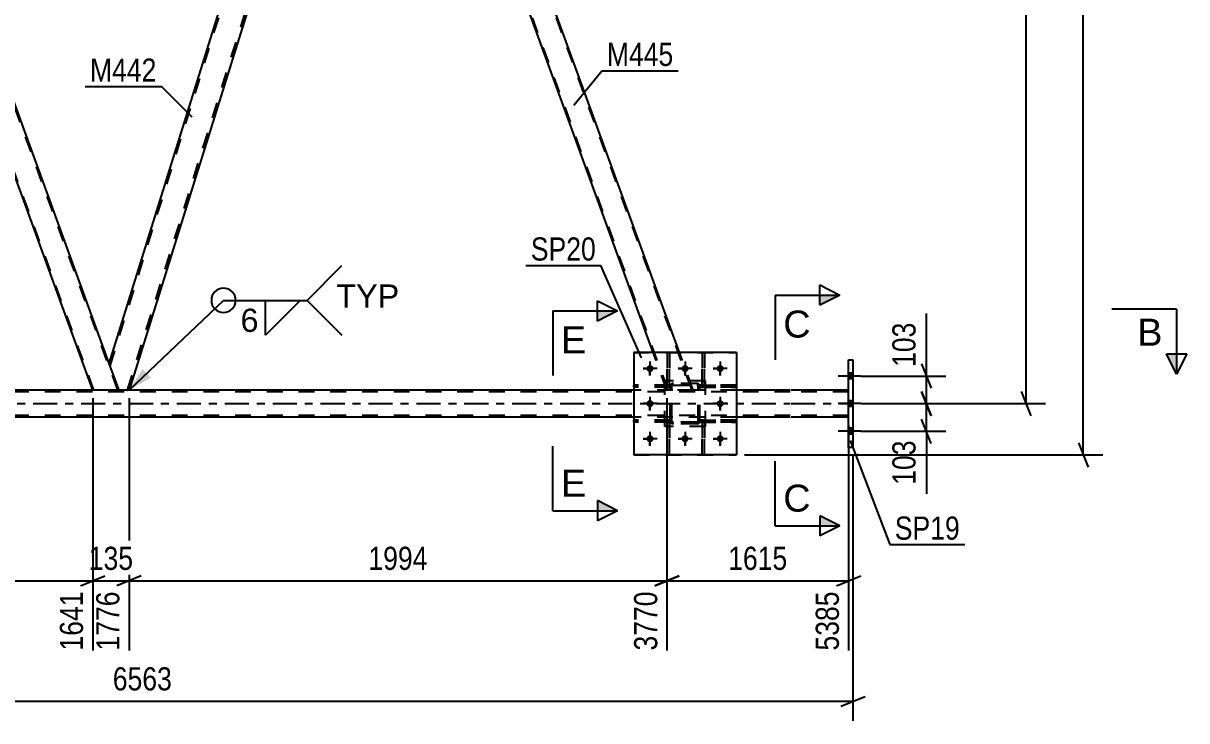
# Model space of a CAD drawing. Header units: millimetres. Extents: x 0 to 594, y 0 to 420.
# Drawn here: x 108.7 to 252.4, y 99.4 to 185.7 of the extents above; entities that cross this region are included whole.
import ezdxf

# ---------------------------------------------------------------- set-up
doc = ezdxf.new("R2010")
doc.units = ezdxf.units.MM
doc.linetypes.add('DXK_LINE_DOT2', pattern=[3.9198, 1.9599, -1.9599])
doc.linetypes.add('DXK_LINE_DOT3', pattern=[5.9187, 2.979, -0.9799, 0.9799, -0.9799])
doc.styles.add('Arial', font='arial.ttf', dxfattribs={"height": 0.2})
doc.styles.add('Arial Narrow', font='ARIALN.TTF', dxfattribs={"height": 0.2})

# ---------------------------------------------------------------- blocks, each defined once
blk = doc.blocks.new('Part-570345951-4721 - 4608')
at = {"color": 7, "linetype": 'DXK_LINE_DOT2'}
for p, q in [((192.26, 140.65), (192.26, 140.92)), ((192.26, 140.92), (196.76, 140.92)), ((192.76, 140.65), (192.76, 140.92)), ((196.76, 140.92), (196.76, 140.65)), ((196.76, 140.65), (192.26, 140.65))]:
    blk.add_line(p, q, dxfattribs=at)
blk = doc.blocks.new('Part-570345951-4676 - 4608')
at = {"color": 7, "linetype": 'DXK_LINE_DOT2'}
for p, q in [((188.22, 132.28), (188.22, 136.31)), ((188.22, 136.31), (188.49, 136.31)), ((188.22, 135.81), (188.49, 135.81)), ((188.49, 136.31), (188.49, 132.28)), ((188.49, 132.28), (188.22, 132.28))]:
    blk.add_line(p, q, dxfattribs=at)
blk = doc.blocks.new('Part-570345951-4632 - 4608')
at = {"color": 7, "linetype": 'DXK_LINE_DOT2'}
for p, q in [((83.48, 241.95), (80.24, 241.95)), ((80.36, 241.62), (80.24, 241.95)), ((117.38, 140.28), (80.38, 241.95)), ((120.34, 140.28), (83.34, 241.95)), ((83.6, 241.62), (83.48, 241.95)), ((120.49, 140.28), (119.28, 143.6)), ((120.31, 140.28), (120.33, 140.28)), ((120.33, 140.28), (120.31, 140.28)), ((120.34, 140.28), (120.33, 140.28)), ((120.33, 140.28), (120.34, 140.28))]:
    blk.add_line(p, q, dxfattribs=at)
at = {"color": 2, "linetype": 'Continuous'}
for p, q in [((117.24, 140.28), (80.36, 241.62)), ((119.28, 143.6), (83.6, 241.62)), ((120.49, 140.28), (117.24, 140.28))]:
    blk.add_line(p, q, dxfattribs=at)
blk = doc.blocks.new('Bolt-570345951-4701 - 4608')
at = {"linetype": 'Continuous'}
for points in [[(186.53, 142.95, -1), (185.66, 142.95, -1)], [(190.86, 142.95, -1), (189.99, 142.95, -1)], [(195.19, 142.95, -1), (194.33, 142.95, -1)], [(186.53, 138.62, -1), (185.66, 138.62, -1)], [(195.19, 138.62, -1), (194.33, 138.62, -1)], [(186.53, 134.28, -1), (185.66, 134.28, -1)], [(190.86, 134.28, -1), (189.99, 134.28, -1)], [(195.19, 134.28, -1), (194.33, 134.28, -1)]]:
    blk.add_hatch(color=1, dxfattribs=at).paths.add_polyline_path(points)
at = {"color": 1, "linetype": 'Continuous'}
for p, q in [((186.09, 143.82), (186.09, 142.08)), ((190.43, 143.82), (190.43, 142.08)), ((194.76, 143.82), (194.76, 142.08)), ((186.96, 142.95), (185.23, 142.95)), ((191.29, 142.95), (189.56, 142.95)), ((195.63, 142.95), (193.89, 142.95)), ((186.09, 139.48), (186.09, 137.75)), ((194.76, 139.48), (194.76, 137.75)), ((186.96, 138.62), (185.23, 138.62)), ((195.63, 138.62), (193.89, 138.62)), ((186.09, 135.15), (186.09, 133.42)), ((190.43, 135.15), (190.43, 133.42)), ((194.76, 135.15), (194.76, 133.42)), ((186.96, 134.28), (185.23, 134.28)), ((191.29, 134.28), (189.56, 134.28)), ((195.63, 134.28), (193.89, 134.28))]:
    blk.add_line(p, q, dxfattribs=at)
blk = doc.blocks.new('Bolt-570345951-4702 - 4608')
at = {"color": 1, "linetype": 'Continuous'}
for p, q in [((186.09, 143.82), (186.09, 143.24)), ((190.43, 143.82), (190.43, 143.24)), ((194.76, 143.82), (194.76, 143.24)), ((185.23, 142.95), (185.8, 142.95)), ((186.09, 142.08), (186.09, 142.66)), ((186.96, 142.95), (186.38, 142.95)), ((189.56, 142.95), (190.14, 142.95)), ((190.43, 142.08), (190.43, 142.66)), ((191.29, 142.95), (190.71, 142.95)), ((193.89, 142.95), (194.47, 142.95)), ((194.76, 142.08), (194.76, 142.66)), ((195.63, 142.95), (195.05, 142.95)), ((186.09, 139.48), (186.09, 138.91)), ((194.76, 139.48), (194.76, 138.91)), ((185.23, 138.62), (185.8, 138.62)), ((186.09, 137.75), (186.09, 138.33)), ((186.96, 138.62), (186.38, 138.62)), ((193.89, 138.62), (194.47, 138.62)), ((194.76, 137.75), (194.76, 138.33)), ((195.63, 138.62), (195.05, 138.62)), ((186.09, 135.15), (186.09, 134.57)), ((190.43, 135.15), (190.43, 134.57)), ((194.76, 135.15), (194.76, 134.57)), ((185.23, 134.28), (185.8, 134.28)), ((186.09, 133.42), (186.09, 133.99)), ((186.96, 134.28), (186.38, 134.28)), ((189.56, 134.28), (190.14, 134.28)), ((190.43, 133.42), (190.43, 133.99)), ((191.29, 134.28), (190.71, 134.28)), ((193.89, 134.28), (194.47, 134.28)), ((194.76, 133.42), (194.76, 133.99)), ((195.63, 134.28), (195.05, 134.28))]:
    blk.add_line(p, q, dxfattribs=at)
blk = doc.blocks.new('Part-570345951-4707 - 4608')
at = {"color": 2, "linetype": 'Continuous'}
for p, q in [((117.24, 140.28), (62.53, 140.28)), ((120.49, 140.28), (120.48, 140.28)), ((184.09, 140.28), (121.73, 140.28)), ((203.43, 140.28), (196.76, 140.28)), ((210.63, 140.28), (203.53, 140.28)), ((184.09, 136.95), (62.53, 136.95)), ((203.43, 136.95), (196.76, 136.95)), ((210.63, 136.95), (203.53, 136.95))]:
    blk.add_line(p, q, dxfattribs=at)
at = {"color": 7, "linetype": 'DXK_LINE_DOT2'}
for p, q in [((203.43, 140.08), (62.53, 140.08)), ((120.48, 140.28), (117.24, 140.28)), ((121.73, 140.28), (120.49, 140.28)), ((196.76, 140.28), (184.09, 140.28)), ((210.63, 140.08), (203.53, 140.08)), ((210.63, 136.95), (210.63, 140.28)), ((203.43, 137.15), (62.53, 137.15)), ((196.76, 136.95), (184.09, 136.95)), ((210.63, 137.15), (203.53, 137.15))]:
    blk.add_line(p, q, dxfattribs=at)
at = {"color": 7, "linetype": 'DXK_LINE_DOT3'}
for p, q in [((62.53, 138.62), (203.43, 138.62)), ((203.53, 138.62), (210.63, 138.62))]:
    blk.add_line(p, q, dxfattribs=at)
blk = doc.blocks.new('Part-570345951-4643 - 4608')
at = {"color": 7, "linetype": 'DXK_LINE_DOT2'}
for p, q in [((188.59, 136.58), (184.09, 136.58)), ((184.09, 136.32), (184.09, 136.58)), ((188.09, 136.32), (188.09, 136.58)), ((188.59, 136.58), (188.59, 136.32)), ((188.59, 136.32), (184.09, 136.32))]:
    blk.add_line(p, q, dxfattribs=at)
blk = doc.blocks.new('Part-570345951-4644 - 4608')
at = {"color": 7, "linetype": 'DXK_LINE_DOT2'}
for p, q in [((188.59, 140.92), (184.09, 140.92)), ((184.09, 140.65), (184.09, 140.92)), ((188.09, 140.65), (188.09, 140.92)), ((188.59, 140.92), (188.59, 140.65)), ((188.59, 140.65), (184.09, 140.65))]:
    blk.add_line(p, q, dxfattribs=at)
blk = doc.blocks.new('Part-570345951-4650 - 4608')
at = {"color": 7, "linetype": 'DXK_LINE_DOT2'}
for p, q in [((192.55, 132.28), (192.55, 136.31)), ((192.55, 136.31), (192.82, 136.31)), ((192.55, 135.81), (192.82, 135.81)), ((192.82, 136.31), (192.82, 132.28)), ((192.82, 132.28), (192.55, 132.28))]:
    blk.add_line(p, q, dxfattribs=at)
blk = doc.blocks.new('Part-570345951-4720 - 4608')
at = {"color": 7, "linetype": 'DXK_LINE_DOT2'}
for p, q in [((188.49, 136.31), (188.22, 136.31)), ((188.22, 136.31), (188.22, 132.28)), ((188.22, 135.81), (188.49, 135.81)), ((188.49, 132.28), (188.49, 136.31)), ((188.22, 132.28), (188.49, 132.28))]:
    blk.add_line(p, q, dxfattribs=at)
blk = doc.blocks.new('Part-570345951-4723 - 4608')
at = {"color": 7, "linetype": 'DXK_LINE_DOT2'}
for p, q in [((192.26, 136.32), (192.26, 136.58)), ((192.26, 136.58), (196.76, 136.58)), ((192.76, 136.32), (192.76, 136.58)), ((196.76, 136.58), (196.76, 136.32)), ((196.76, 136.32), (192.26, 136.32))]:
    blk.add_line(p, q, dxfattribs=at)
blk = doc.blocks.new('Part-570345951-4659 - 4608')
at = {"color": 7, "linetype": 'DXK_LINE_DOT2'}
for p, q in [((192.55, 140.91), (192.55, 144.95)), ((192.55, 144.95), (192.82, 144.95)), ((192.82, 144.95), (192.82, 140.91)), ((192.55, 141.41), (192.82, 141.41)), ((192.82, 140.91), (192.55, 140.91))]:
    blk.add_line(p, q, dxfattribs=at)
blk = doc.blocks.new('Part-570345951-4726 - 4608')
at = {"color": 7, "linetype": 'DXK_LINE_DOT2'}
for p, q in [((192.82, 136.31), (192.55, 136.31)), ((192.55, 136.31), (192.55, 132.28)), ((192.55, 135.81), (192.82, 135.81)), ((192.82, 132.28), (192.82, 136.31)), ((192.55, 132.28), (192.82, 132.28))]:
    blk.add_line(p, q, dxfattribs=at)
blk = doc.blocks.new('Part-570345951-4662 - 4608')
at = {"color": 7, "linetype": 'DXK_LINE_DOT2'}
for p, q in [((188.22, 140.91), (188.22, 144.95)), ((188.22, 144.95), (188.49, 144.95)), ((188.49, 144.95), (188.49, 140.91)), ((188.22, 141.41), (188.49, 141.41)), ((188.49, 140.91), (188.22, 140.91))]:
    blk.add_line(p, q, dxfattribs=at)
blk = doc.blocks.new('Part-570345951-4727 - 4608')
at = {"color": 7, "linetype": 'DXK_LINE_DOT2'}
for p, q in [((192.93, 141.45), (187.93, 141.45)), ((187.93, 135.78), (187.93, 141.45)), ((192.93, 135.78), (192.93, 141.45)), ((192.93, 135.78), (187.93, 135.78))]:
    blk.add_line(p, q, dxfattribs=at)
blk = doc.blocks.new('Part-570345951-4728 - 4608')
at = {"color": 7, "linetype": 'DXK_LINE_DOT2'}
for p, q in [((188.59, 140.92), (184.09, 140.92)), ((184.09, 140.92), (184.09, 140.65)), ((188.09, 140.65), (188.09, 140.92)), ((188.59, 140.65), (188.59, 140.92)), ((188.59, 140.65), (184.09, 140.65))]:
    blk.add_line(p, q, dxfattribs=at)
blk = doc.blocks.new('Part-570345951-4664 - 4608')
at = {"color": 7, "linetype": 'DXK_LINE_DOT2'}
for p, q in [((188.84, 141.09), (188.99, 141.12)), ((188.99, 141.12), (188.84, 141.09)), ((188.85, 140.86), (188.92, 140.9)), ((188.92, 140.9), (188.99, 140.92)), ((191.86, 141.12), (188.99, 141.12)), ((188.99, 140.92), (191.86, 140.92)), ((191.86, 141.12), (192.01, 141.09)), ((192.01, 141.09), (191.86, 141.12)), ((191.86, 140.92), (191.93, 140.9)), ((191.93, 140.9), (192, 140.86)), ((188.59, 140.72), (188.62, 140.87)), ((188.62, 140.87), (188.59, 140.72)), ((188.59, 136.52), (188.59, 140.72)), ((188.79, 140.72), (188.81, 140.79)), ((188.79, 136.52), (188.79, 140.72)), ((188.81, 140.79), (188.85, 140.86)), ((192, 140.86), (192.04, 140.79)), ((192.04, 140.79), (192.06, 140.72)), ((192.06, 136.52), (192.06, 140.72)), ((192.23, 140.87), (192.26, 140.72)), ((192.26, 140.72), (192.23, 140.87)), ((192.26, 136.52), (192.26, 140.72)), ((188.62, 136.36), (188.59, 136.52)), ((188.59, 136.52), (188.62, 136.36)), ((188.81, 136.44), (188.79, 136.52)), ((188.85, 136.37), (188.81, 136.44)), ((188.99, 136.12), (188.84, 136.15)), ((188.84, 136.15), (188.99, 136.12)), ((188.92, 136.33), (188.85, 136.37)), ((188.99, 136.32), (188.92, 136.33)), ((191.86, 136.32), (188.99, 136.32)), ((191.86, 136.12), (188.99, 136.12)), ((191.93, 136.33), (191.86, 136.32)), ((192.01, 136.15), (191.86, 136.12)), ((191.86, 136.12), (192.01, 136.15)), ((192, 136.37), (191.93, 136.33)), ((192.04, 136.44), (192, 136.37)), ((192.06, 136.52), (192.04, 136.44)), ((192.26, 136.52), (192.23, 136.36)), ((192.23, 136.36), (192.26, 136.52))]:
    blk.add_line(p, q, dxfattribs=at)
at = {"color": 7, "linetype": 'DXK_LINE_DOT3'}
blk.add_line((190.43, 138.62), (190.43, 138.62), dxfattribs=at)
at = {"color": 7, "linetype": 'DXK_LINE_DOT2'}
for centre, start, end in [((188.99, 140.72), 112.5, 157.5), ((188.99, 140.72), 112.5, 157.5), ((191.86, 140.72), 22.5, 67.5), ((191.86, 140.72), 22.5, 67.5), ((188.99, 136.52), 202.5, 247.5), ((188.99, 136.52), 202.5, 247.5), ((191.86, 136.52), 292.5, 337.5), ((191.86, 136.52), 292.5, 337.5)]:
    blk.add_arc(centre, 0.4, start, end, dxfattribs=at)
blk = doc.blocks.new('Part-570345951-4667 - 4608')
at = {"color": 7, "linetype": 'DXK_LINE_DOT2'}
for p, q in [((188.22, 144.95), (188.22, 140.91)), ((188.49, 144.95), (188.22, 144.95)), ((188.49, 140.91), (188.49, 144.95)), ((188.22, 141.41), (188.49, 141.41)), ((188.22, 140.91), (188.49, 140.91))]:
    blk.add_line(p, q, dxfattribs=at)
blk = doc.blocks.new('Part-570345951-4670 - 4608')
at = {"color": 7, "linetype": 'DXK_LINE_DOT2'}
for p, q in [((192.55, 144.95), (192.55, 140.91)), ((192.82, 144.95), (192.55, 144.95)), ((192.82, 140.91), (192.82, 144.95)), ((192.55, 141.41), (192.82, 141.41)), ((192.55, 140.91), (192.82, 140.91))]:
    blk.add_line(p, q, dxfattribs=at)
blk = doc.blocks.new('Part-570345951-4682 - 4608')
at = {"color": 7, "linetype": 'DXK_LINE_DOT2'}
for p, q in [((184.09, 144.95), (196.76, 144.95)), ((184.09, 144.95), (184.09, 132.28)), ((196.76, 144.95), (196.76, 132.28)), ((184.09, 132.28), (196.76, 132.28))]:
    blk.add_line(p, q, dxfattribs=at)
blk = doc.blocks.new('Part-570345951-4689 - 4608')
at = {"color": 7, "linetype": 'DXK_LINE_DOT2'}
for p, q in [((192.93, 141.45), (187.93, 141.45)), ((187.93, 135.78), (187.93, 141.45)), ((192.93, 135.78), (192.93, 141.45)), ((192.93, 135.78), (187.93, 135.78))]:
    blk.add_line(p, q, dxfattribs=at)
blk = doc.blocks.new('Part-570345951-4699 - 4608')
at = {"color": 2, "linetype": 'Continuous'}
for p, q in [((210.63, 133.2), (210.63, 144.03)), ((210.63, 144.03), (211.16, 144.03)), ((211.16, 144.03), (211.16, 133.2)), ((211.16, 133.2), (210.63, 133.2))]:
    blk.add_line(p, q, dxfattribs=at)
blk = doc.blocks.new('Part-570345951-4712 - 4608')
at = {"color": 7, "linetype": 'DXK_LINE_DOT2'}
for p, q in [((154.43, 241.95), (151.18, 241.95)), ((152.39, 238.63), (151.18, 241.95)), ((188.33, 140.28), (151.32, 241.95)), ((191.29, 140.28), (154.29, 241.95)), ((154.55, 241.62), (154.43, 241.95)), ((188.19, 140.28), (186.49, 144.95)), ((191.43, 140.28), (189.73, 144.95)), ((191.43, 140.28), (188.19, 140.28))]:
    blk.add_line(p, q, dxfattribs=at)
at = {"color": 2, "linetype": 'Continuous'}
for p, q in [((189.73, 144.95), (154.55, 241.62)), ((186.49, 144.95), (152.39, 238.63))]:
    blk.add_line(p, q, dxfattribs=at)
blk = doc.blocks.new('Part-570345951-4722 - 4608')
at = {"color": 7, "linetype": 'DXK_LINE_DOT2'}
for p, q in [((188.84, 141.09), (188.99, 141.12)), ((188.99, 141.12), (188.84, 141.09)), ((188.85, 140.86), (188.92, 140.9)), ((188.92, 140.9), (188.99, 140.92)), ((191.86, 141.12), (188.99, 141.12)), ((188.99, 140.92), (191.86, 140.92)), ((191.86, 141.12), (192.01, 141.09)), ((192.01, 141.09), (191.86, 141.12)), ((191.86, 140.92), (191.93, 140.9)), ((191.93, 140.9), (192, 140.86)), ((188.59, 140.72), (188.62, 140.87)), ((188.62, 140.87), (188.59, 140.72)), ((188.59, 136.52), (188.59, 140.72)), ((188.79, 140.72), (188.81, 140.79)), ((188.79, 136.52), (188.79, 140.72)), ((188.81, 140.79), (188.85, 140.86)), ((192, 140.86), (192.04, 140.79)), ((192.04, 140.79), (192.06, 140.72)), ((192.06, 136.52), (192.06, 140.72)), ((192.23, 140.87), (192.26, 140.72)), ((192.26, 140.72), (192.23, 140.87)), ((192.26, 136.52), (192.26, 140.72)), ((188.62, 136.36), (188.59, 136.52)), ((188.59, 136.52), (188.62, 136.36)), ((188.81, 136.44), (188.79, 136.52)), ((188.85, 136.37), (188.81, 136.44)), ((188.99, 136.12), (188.84, 136.15)), ((188.84, 136.15), (188.99, 136.12)), ((188.92, 136.33), (188.85, 136.37)), ((188.99, 136.32), (188.92, 136.33)), ((191.86, 136.32), (188.99, 136.32)), ((191.86, 136.12), (188.99, 136.12)), ((191.93, 136.33), (191.86, 136.32)), ((192.01, 136.15), (191.86, 136.12)), ((191.86, 136.12), (192.01, 136.15)), ((192, 136.37), (191.93, 136.33)), ((192.04, 136.44), (192, 136.37)), ((192.06, 136.52), (192.04, 136.44)), ((192.26, 136.52), (192.23, 136.36)), ((192.23, 136.36), (192.26, 136.52))]:
    blk.add_line(p, q, dxfattribs=at)
at = {"color": 7, "linetype": 'DXK_LINE_DOT3'}
blk.add_line((190.43, 138.62), (190.43, 138.62), dxfattribs=at)
at = {"color": 7, "linetype": 'DXK_LINE_DOT2'}
for centre, start, end in [((188.99, 140.72), 112.5, 157.5), ((188.99, 140.72), 112.5, 157.5), ((191.86, 140.72), 22.5, 67.5), ((191.86, 140.72), 22.5, 67.5), ((188.99, 136.52), 202.5, 247.5), ((188.99, 136.52), 202.5, 247.5), ((191.86, 136.52), 292.5, 337.5), ((191.86, 136.52), 292.5, 337.5)]:
    blk.add_arc(centre, 0.4, start, end, dxfattribs=at)
blk = doc.blocks.new('Part-570345951-4745 - 4608')
at = {"color": 7, "linetype": 'DXK_LINE_DOT2'}
for p, q in [((188.59, 136.58), (184.09, 136.58)), ((184.09, 136.58), (184.09, 136.32)), ((188.09, 136.32), (188.09, 136.58)), ((188.59, 136.32), (188.59, 136.58)), ((188.59, 136.32), (184.09, 136.32))]:
    blk.add_line(p, q, dxfattribs=at)
blk = doc.blocks.new('Part-570345951-4750 - 4608')
at = {"color": 2, "linetype": 'Continuous'}
for p, q in [((196.76, 144.95), (184.09, 144.95)), ((184.09, 144.95), (184.09, 132.28)), ((196.76, 144.95), (196.76, 132.28)), ((196.76, 132.28), (184.09, 132.28))]:
    blk.add_line(p, q, dxfattribs=at)
blk = doc.blocks.new('Bolt-570345951-4751 - 4608')
at = {"linetype": 'Continuous'}
for points in [[(210.63, 142.4), (210.63, 141.67), (211.16, 141.67), (211.16, 142.4)], [(210.63, 142.4), (210.63, 141.67), (211.16, 141.67), (211.16, 142.4)], [(210.63, 142.4), (210.63, 141.67), (211.16, 141.67), (211.16, 142.4)], [(210.63, 138.98), (210.63, 138.25), (211.16, 138.25), (211.16, 138.98)], [(210.63, 138.98), (210.63, 138.25), (211.16, 138.25), (211.16, 138.98)], [(210.63, 135.57), (210.63, 134.83), (211.16, 134.83), (211.16, 135.57)], [(210.63, 135.57), (210.63, 134.83), (211.16, 134.83), (211.16, 135.57)], [(210.63, 135.57), (210.63, 134.83), (211.16, 134.83), (211.16, 135.57)]]:
    blk.add_hatch(color=1, dxfattribs=at).paths.add_polyline_path(points)
at = {"color": 1, "linetype": 'Continuous'}
for p, q in [((211.16, 142.4), (210.63, 142.4)), ((211.16, 142.4), (210.63, 142.4)), ((211.16, 142.4), (210.63, 142.4)), ((212.13, 142.03), (209.36, 142.03)), ((212.13, 142.03), (209.36, 142.03)), ((212.13, 142.03), (209.36, 142.03)), ((211.16, 141.67), (210.63, 141.67)), ((211.16, 141.67), (210.63, 141.67)), ((211.16, 141.67), (210.63, 141.67)), ((212.13, 138.62), (209.36, 138.62)), ((212.13, 138.62), (209.36, 138.62)), ((211.16, 138.98), (210.63, 138.98)), ((211.16, 138.98), (210.63, 138.98)), ((211.16, 138.25), (210.63, 138.25)), ((211.16, 138.25), (210.63, 138.25)), ((212.13, 135.2), (209.36, 135.2)), ((212.13, 135.2), (209.36, 135.2)), ((212.13, 135.2), (209.36, 135.2)), ((211.16, 135.57), (210.63, 135.57)), ((211.16, 135.57), (210.63, 135.57)), ((211.16, 135.57), (210.63, 135.57)), ((211.16, 134.83), (210.63, 134.83)), ((211.16, 134.83), (210.63, 134.83)), ((211.16, 134.83), (210.63, 134.83))]:
    blk.add_line(p, q, dxfattribs=at)
blk = doc.blocks.new('Part-570345951-4752 - 4608')
at = {"color": 7, "linetype": 'DXK_LINE_DOT2'}
for p, q in [((196.76, 136.58), (192.26, 136.58)), ((192.26, 136.58), (192.26, 136.32)), ((192.76, 136.32), (192.76, 136.58)), ((196.76, 136.32), (196.76, 136.58)), ((192.26, 136.32), (196.76, 136.32))]:
    blk.add_line(p, q, dxfattribs=at)
blk = doc.blocks.new('Part-570345951-4753 - 4608')
at = {"color": 7, "linetype": 'DXK_LINE_DOT2'}
for p, q in [((196.76, 140.92), (192.26, 140.92)), ((192.26, 140.92), (192.26, 140.65)), ((192.76, 140.65), (192.76, 140.92)), ((196.76, 140.65), (196.76, 140.92)), ((192.26, 140.65), (196.76, 140.65))]:
    blk.add_line(p, q, dxfattribs=at)
blk = doc.blocks.new('Part-570345951-4800 - 4608')
at = {"color": 2, "linetype": 'Continuous'}
for p, q in [((119.28, 143.6), (149.83, 241.62)), ((151.3, 241.62), (152.39, 238.63)), ((152.39, 238.63), (121.73, 140.28)), ((120.49, 140.28), (119.28, 143.6)), ((121.73, 140.28), (120.49, 140.28))]:
    blk.add_line(p, q, dxfattribs=at)
at = {"color": 7, "linetype": 'DXK_LINE_DOT2'}
for p, q in [((119.39, 143.29), (150.14, 241.95)), ((149.93, 241.95), (149.83, 241.62)), ((151.18, 241.95), (149.93, 241.95)), ((151.3, 241.62), (151.18, 241.95)), ((121.53, 140.28), (152.28, 238.94)), ((121.51, 140.28), (121.48, 140.28)), ((121.48, 140.28), (121.51, 140.28)), ((121.51, 140.28), (121.53, 140.28)), ((121.53, 140.28), (121.51, 140.28))]:
    blk.add_line(p, q, dxfattribs=at)
blk = doc.blocks.new('StraightDimension-570345951-4902 - 4608')
at = {"color": 7, "linetype": 'Continuous'}
for p, q in [((121.73, 139.28), (121.73, 108.09)), ((188.19, 139.28), (188.19, 108.09)), ((123.23, 117.31), (120.23, 116.11)), ((121.73, 116.71), (188.19, 116.71)), ((186.69, 116.11), (189.69, 117.31))]:
    blk.add_line(p, q, dxfattribs=at)
at = {"color": 0}
blk.add_wipeout([(159.22, 117.46), (159.22, 121.66), (150.7, 121.66), (150.7, 117.46)], dxfattribs=at)
at = {"color": 3, "style": 'Arial Narrow'}
blk.add_text('1994', height=2.863, dxfattribs=at).set_placement((151.3, 118.06))
at = {"color": 0, "linetype": 'Continuous'}
blk.add_wipeout([(187.59, 116.01), (183.39, 116.01), (183.39, 107.49), (187.59, 107.49)], dxfattribs=at)
at = {"color": 3, "linetype": 'Continuous', "style": 'Arial Narrow'}
blk.add_text('3770', height=2.863, rotation=90.0002, dxfattribs=at).set_placement((186.99, 108.09))
blk = doc.blocks.new('StraightDimension-570345951-4825 - 4608')
at = {"color": 7, "linetype": 'Continuous'}
for p, q in [((220.25, 142.03), (220.25, 149.77)), ((220.25, 142.03), (220.25, 149.77)), ((219.65, 143.53), (220.85, 140.53)), ((212.16, 142.03), (222.65, 142.03)), ((220.25, 138.62), (220.25, 142.03)), ((220.85, 137.12), (219.65, 140.12)), ((212.16, 138.62), (222.65, 138.62))]:
    blk.add_line(p, q, dxfattribs=at)
at = {"color": 0}
blk.add_wipeout([(219.5, 149.24), (215.3, 149.24), (215.3, 142.56), (219.5, 142.56)], dxfattribs=at)
at = {"color": 3, "style": 'Arial Narrow'}
blk.add_text('103', height=2.863, rotation=90.0002, dxfattribs=at).set_placement((218.9, 143.16))
blk = doc.blocks.new('StraightDimension-570345951-4890 - 4608')
at = {"color": 7, "linetype": 'Continuous'}
for p, q in [((188.19, 139.28), (188.19, 108.09)), ((210.63, 135.95), (210.63, 108.09)), ((189.69, 117.31), (186.69, 116.11)), ((188.19, 116.71), (210.63, 116.71)), ((209.13, 116.11), (212.13, 117.31))]:
    blk.add_line(p, q, dxfattribs=at)
at = {"color": 0}
blk.add_wipeout([(203.66, 117.46), (203.66, 121.66), (195.15, 121.66), (195.15, 117.46)], dxfattribs=at)
at = {"color": 3, "style": 'Arial Narrow'}
blk.add_text('1615', height=2.863, dxfattribs=at).set_placement((195.75, 118.06))
at = {"color": 0, "linetype": 'Continuous'}
blk.add_wipeout([(210.03, 116.01), (205.83, 116.01), (205.83, 107.49), (210.03, 107.49)], dxfattribs=at)
at = {"color": 3, "linetype": 'Continuous', "style": 'Arial Narrow'}
blk.add_text('5385', height=2.863, rotation=90.0002, dxfattribs=at).set_placement((209.43, 108.09))
blk = doc.blocks.new('StraightDimension-570345951-4833 - 4608')
at = {"color": 7, "linetype": 'Continuous'}
for p, q in [((219.65, 140.12), (220.85, 137.12)), ((212.16, 138.62), (222.65, 138.62)), ((220.25, 135.2), (220.25, 138.62)), ((220.85, 133.7), (219.65, 136.7)), ((212.16, 135.2), (222.65, 135.2)), ((220.25, 135.2), (220.25, 127.47)), ((220.25, 135.2), (220.25, 127.47))]:
    blk.add_line(p, q, dxfattribs=at)
at = {"color": 0}
blk.add_wipeout([(219.5, 134.68), (215.3, 134.68), (215.3, 127.99), (219.5, 127.99)], dxfattribs=at)
at = {"color": 3, "style": 'Arial Narrow'}
blk.add_text('103', height=2.863, rotation=90.0002, dxfattribs=at).set_placement((218.9, 128.59))
blk = doc.blocks.new('StraightDimension-570345951-4880 - 4608')
at = {"color": 7, "linetype": 'Continuous'}
for p, q in [((233.16, 242.12), (231.96, 245.12)), ((196.02, 243.62), (234.96, 243.62)), ((232.56, 138.62), (232.56, 243.62)), ((231.96, 140.12), (233.16, 137.12)), ((212.16, 138.62), (234.96, 138.62))]:
    blk.add_line(p, q, dxfattribs=at)
at = {"color": 0}
blk.add_wipeout([(231.81, 195.37), (227.61, 195.37), (227.61, 186.86), (231.81, 186.86)], dxfattribs=at)
at = {"color": 3, "style": 'Arial Narrow'}
blk.add_text('3150', height=2.863, rotation=90.0002, dxfattribs=at).set_placement((231.21, 187.46))
blk = doc.blocks.new('StraightDimension-570345951-4921 - 4608')
at = {"color": 7, "linetype": 'Continuous'}
for p, q in [((117.24, 139.28), (117.24, 108.09)), ((121.73, 139.28), (121.73, 108.09)), ((115.74, 116.11), (118.74, 117.31)), ((117.24, 116.71), (121.73, 116.71)), ((123.23, 117.31), (120.23, 116.11))]:
    blk.add_line(p, q, dxfattribs=at)
at = {"color": 0}
blk.add_wipeout([(122.83, 117.46), (122.83, 121.66), (116.15, 121.66), (116.15, 117.46)], dxfattribs=at)
at = {"color": 0, "linetype": 'Continuous'}
blk.add_wipeout([(121.13, 116.01), (116.93, 116.01), (116.93, 107.49), (121.13, 107.49)], dxfattribs=at)
at = {"color": 3, "style": 'Arial Narrow'}
blk.add_text('135', height=2.863, dxfattribs=at).set_placement((116.75, 118.06))
at = {"color": 3, "linetype": 'Continuous', "style": 'Arial Narrow'}
blk.add_text('1776', height=2.863, rotation=90.0002, dxfattribs=at).set_placement((120.53, 108.09))
blk = doc.blocks.new('StraightDimension-570345951-4945 - 4608')
at = {"color": 7, "linetype": 'Continuous'}
for p, q in [((117.24, 139.28), (117.24, 108.09)), ((62.53, 135.95), (62.53, 113.58)), ((64.03, 117.31), (61.03, 116.11)), ((62.53, 116.71), (117.24, 116.71)), ((115.74, 116.11), (118.74, 117.31))]:
    blk.add_line(p, q, dxfattribs=at)
at = {"color": 0}
blk.add_wipeout([(94.14, 117.46), (94.14, 121.66), (85.63, 121.66), (85.63, 117.46)], dxfattribs=at)
at = {"color": 3, "style": 'Arial Narrow'}
blk.add_text('1641', height=2.863, dxfattribs=at).set_placement((86.23, 118.06))
at = {"color": 0, "linetype": 'Continuous'}
for points in [[(61.93, 116.01), (57.73, 116.01), (57.73, 112.98), (61.93, 112.98)], [(116.64, 116.01), (112.44, 116.01), (112.44, 107.49), (116.64, 107.49)]]:
    blk.add_wipeout(points, dxfattribs=at)
at = {"color": 3, "linetype": 'Continuous', "style": 'Arial Narrow'}
for s, height, p in [('0', 2.86, (61.33, 113.58)), ('1641', 2.863, (116.04, 108.09))]:
    blk.add_text(s, height=height, rotation=90.0002, dxfattribs=at).set_placement(p)
blk = doc.blocks.new('StraightDimension-570345951-4985 - 4608')
at = {"color": 7, "linetype": 'Continuous'}
for p, q in [((240.23, 251.12), (239.03, 254.12)), ((192.58, 252.62), (242.03, 252.62)), ((239.63, 132.28), (239.63, 252.62)), ((239.03, 133.78), (240.23, 130.78)), ((197.76, 132.28), (242.03, 132.28))]:
    blk.add_line(p, q, dxfattribs=at)
at = {"color": 0}
blk.add_wipeout([(238.88, 196.71), (234.68, 196.71), (234.68, 188.19), (238.88, 188.19)], dxfattribs=at)
at = {"color": 3, "style": 'Arial Narrow'}
blk.add_text('3610', height=2.863, rotation=90.0002, dxfattribs=at).set_placement((238.28, 188.79))
blk = doc.blocks.new('StraightDimension-570345951-5267 - 4608')
at = {"color": 7, "linetype": 'Continuous'}
for p, q in [((211.16, 132.2), (211.16, 99.41)), ((209.66, 101.21), (212.66, 102.41)), ((35.59, 101.81), (211.16, 101.81))]:
    blk.add_line(p, q, dxfattribs=at)
at = {"color": 0}
blk.add_wipeout([(127.63, 102.56), (127.63, 106.76), (119.12, 106.76), (119.12, 102.56)], dxfattribs=at)
at = {"color": 3, "style": 'Arial Narrow'}
blk.add_text('6563', height=2.863, dxfattribs=at).set_placement((119.72, 103.16))
blk = doc.blocks.new('Mark-570345951-4708 - 4608')
at = {"color": 0}
blk.add_wipeout([(188.98, 180.37), (188.98, 183.37), (180.76, 183.37), (180.76, 180.37)], dxfattribs=at)
blk.add_wipeout([(188.98, 180.37), (188.98, 183.37), (180.76, 183.37), (180.76, 180.37)], dxfattribs=at)
at = {"color": 30, "linetype": 'Continuous'}
for p, q in [((176.69, 175.53), (180.16, 179.77)), ((180.16, 179.77), (189.58, 179.77))]:
    blk.add_line(p, q, dxfattribs=at)
at = {"color": 3, "style": 'Arial Narrow'}
blk.add_text('M445', height=2.863, dxfattribs=at).set_placement((180.76, 180.37))
blk = doc.blocks.new('Mark-570345951-4695 - 4608')
at = {"color": 0}
blk.add_wipeout([(224.38, 121.8), (224.38, 124.8), (216.34, 124.8), (216.34, 121.8)], dxfattribs=at)
blk.add_wipeout([(224.38, 121.8), (224.38, 124.8), (216.34, 124.8), (216.34, 121.8)], dxfattribs=at)
at = {"color": 30, "linetype": 'Continuous'}
for p, q in [((210.84, 134.05), (215.74, 121.2)), ((215.74, 121.2), (224.98, 121.2))]:
    blk.add_line(p, q, dxfattribs=at)
at = {"color": 3, "style": 'Arial Narrow'}
blk.add_text('SP19', height=2.863, dxfattribs=at).set_placement((216.34, 121.8))
blk = doc.blocks.new('Mark-570345951-4746 - 4608')
at = {"color": 0}
blk.add_wipeout([(179.4, 156.31), (179.4, 159.31), (171.37, 159.31), (171.37, 156.31)], dxfattribs=at)
blk.add_wipeout([(179.4, 156.31), (179.4, 159.31), (171.37, 159.31), (171.37, 156.31)], dxfattribs=at)
at = {"color": 30, "linetype": 'Continuous'}
for p in [(170.77, 155.71), (185.05, 144.29)]:
    blk.add_line(p, (180, 155.71), dxfattribs=at)
at = {"color": 3, "style": 'Arial Narrow'}
blk.add_text('SP20', height=2.863, dxfattribs=at).set_placement((171.37, 156.31))
blk = doc.blocks.new('Mark-570345951-4796 - 4608')
at = {"color": 0}
blk.add_wipeout([(125.12, 178.43), (125.12, 181.43), (116.9, 181.43), (116.9, 178.43)], dxfattribs=at)
blk.add_wipeout([(125.12, 178.43), (125.12, 181.43), (116.9, 181.43), (116.9, 178.43)], dxfattribs=at)
at = {"color": 30, "linetype": 'Continuous'}
for p in [(116.3, 177.83), (129.53, 174.06)]:
    blk.add_line(p, (125.72, 177.83), dxfattribs=at)
at = {"color": 3, "style": 'Arial Narrow'}
blk.add_text('M442', height=2.863, dxfattribs=at).set_placement((116.9, 178.43))
blk = doc.blocks.new('SectionMark-570345951-5300 - 4608')
at = {"linetype": 'Continuous'}
for points in [[(179.59, 148.83), (179.59, 150.08), (182.09, 150.08)], [(179.59, 125.38), (179.59, 126.63), (182.09, 125.38)]]:
    blk.add_hatch(color=6, dxfattribs=at).paths.add_polyline_path(points)
at = {"color": 6, "linetype": 'Continuous'}
for p, q in [((179.59, 148.83), (179.59, 151.33)), ((179.59, 151.33), (182.09, 150.08)), ((174.09, 150.08), (174.09, 142.08)), ((174.09, 150.08), (182.09, 150.08)), ((182.09, 150.08), (179.59, 148.83)), ((174.09, 125.38), (174.09, 133.38)), ((182.09, 125.38), (179.59, 126.63)), ((179.59, 126.63), (179.59, 124.13)), ((174.09, 125.38), (182.09, 125.38)), ((182.09, 125.38), (179.59, 124.13))]:
    blk.add_line(p, q, dxfattribs=at)
at = {"color": 0, "linetype": 'Continuous'}
for points in [[(178.2, 144.83), (178.2, 148.33), (175.09, 148.33), (175.09, 144.83)], [(178.2, 127.13), (178.2, 130.63), (175.09, 130.63), (175.09, 127.13)]]:
    blk.add_wipeout(points, dxfattribs=at)
at = {"color": 3, "linetype": 'Continuous', "style": 'Arial'}
for p in [(175.09, 144.83), (175.09, 127.13)]:
    blk.add_text('E', height=3.34, dxfattribs=at).set_placement(p)
blk = doc.blocks.new('SectionMark-570345951-5302 - 4608')
at = {"linetype": 'Continuous'}
for points in [[(207.06, 150.79), (207.06, 152.04), (209.56, 152.04)], [(207.06, 123.51), (207.06, 124.76), (209.56, 123.51)]]:
    blk.add_hatch(color=6, dxfattribs=at).paths.add_polyline_path(points)
at = {"color": 6, "linetype": 'Continuous'}
for p, q in [((207.06, 150.79), (207.06, 153.29)), ((207.06, 153.29), (209.56, 152.04)), ((201.56, 152.04), (201.56, 144.04)), ((201.56, 152.04), (209.56, 152.04)), ((209.56, 152.04), (207.06, 150.79)), ((201.56, 123.51), (201.56, 131.51)), ((209.56, 123.51), (207.06, 124.76)), ((207.06, 124.76), (207.06, 122.26)), ((201.56, 123.51), (209.56, 123.51)), ((209.56, 123.51), (207.06, 122.26))]:
    blk.add_line(p, q, dxfattribs=at)
at = {"color": 0, "linetype": 'Continuous'}
for points in [[(205.93, 146.79), (205.93, 150.29), (202.56, 150.29), (202.56, 146.79)], [(205.93, 125.26), (205.93, 128.76), (202.56, 128.76), (202.56, 125.26)]]:
    blk.add_wipeout(points, dxfattribs=at)
at = {"color": 3, "linetype": 'Continuous', "style": 'Arial'}
for p in [(202.56, 146.79), (202.56, 125.26)]:
    blk.add_text('C', height=3.34, dxfattribs=at).set_placement(p)
blk = doc.blocks.new('SectionMark-570345951-5308 - 4608')
at = {"linetype": 'Continuous'}
blk.add_hatch(color=6, dxfattribs=at).paths.add_polyline_path([(249.91, 144.78), (251.16, 144.78), (251.16, 142.28)])
at = {"color": 6, "linetype": 'Continuous'}
for p, q in [((251.16, 150.28), (243.16, 150.28)), ((251.16, 150.28), (251.16, 142.28)), ((249.91, 144.78), (252.41, 144.78)), ((251.16, 142.28), (249.91, 144.78)), ((252.41, 144.78), (251.16, 142.28))]:
    blk.add_line(p, q, dxfattribs=at)
at = {"color": 0, "linetype": 'Continuous'}
blk.add_wipeout([(249.41, 145.78), (249.41, 149.28), (246.3, 149.28), (246.3, 145.78)], dxfattribs=at)
at = {"color": 3, "linetype": 'Continuous', "style": 'Arial'}
blk.add_text('B', height=3.34, dxfattribs=at).set_placement((246.3, 145.78))
blk = doc.blocks.new('WeldMark-570345951-5339 - 4608')
at = {"linetype": 'Continuous'}
blk.add_hatch(color=30, dxfattribs=at).paths.add_polyline_path([(124.43, 141.82), (121.74, 140.3), (123.4, 142.91)])
at = {"color": 3, "linetype": 'Continuous'}
for q in [(148.01, 155.68), (148.01, 147.1)]:
    blk.add_line((143.73, 151.39), q, dxfattribs=at)
at = {"color": 30, "linetype": 'Continuous'}
blk.add_line((121.74, 140.3), (133.4, 151.39), dxfattribs=at)
at = {"color": 3, "linetype": 'Continuous'}
blk.add_arc((133.4, 151.39), 1.5, 90, 270, dxfattribs=at)
at = {"color": 0}
blk.add_wipeout([(137.93, 147.29), (137.93, 150.69), (135.3, 150.69), (135.3, 147.29)], dxfattribs=at)
at = {"color": 30, "linetype": 'Continuous'}
blk.add_line((133.4, 151.39), (143.73, 151.39), dxfattribs=at)
at = {"color": 3, "linetype": 'Continuous'}
for p, q in [((138.58, 151.39), (142.87, 151.39)), ((142.87, 151.39), (138.58, 147.1)), ((138.58, 147.1), (138.58, 151.39))]:
    blk.add_line(p, q, dxfattribs=at)
blk.add_arc((133.4, 151.39), 1.5, 270, 90, dxfattribs=at)
at = {"color": 3, "style": 'Arial'}
blk.add_text('6', height=2.87, dxfattribs=at).set_placement((135.5, 147.49))
at = {"color": 0, "linetype": 'Continuous'}
blk.add_wipeout([(155.1, 150.49), (155.1, 153.49), (147.33, 153.49), (147.33, 150.49)], dxfattribs=at)
blk.add_wipeout([(155.1, 150.49), (155.1, 153.49), (147.33, 153.49), (147.33, 150.49)], dxfattribs=at)
at = {"color": 3, "linetype": 'Continuous', "style": 'Arial'}
blk.add_text('TYP', height=2.865, dxfattribs=at).set_placement((147.33, 150.49))

msp = doc.modelspace()

# ---------------------------------------------------------------- block references
for name in ['Part-570345951-4632 - 4608', 'Part-570345951-4800 - 4608', 'Part-570345951-4712 - 4608', 'Part-570345951-4682 - 4608', 'Part-570345951-4750 - 4608', 'Bolt-570345951-4701 - 4608', 'Bolt-570345951-4702 - 4608', 'Part-570345951-4662 - 4608', 'Part-570345951-4667 - 4608', 'Part-570345951-4659 - 4608', 'Part-570345951-4670 - 4608', 'Part-570345951-4699 - 4608', 'Bolt-570345951-4751 - 4608', 'Part-570345951-4644 - 4608', 'Part-570345951-4728 - 4608', 'Part-570345951-4727 - 4608', 'Part-570345951-4689 - 4608', 'Part-570345951-4664 - 4608', 'Part-570345951-4722 - 4608', 'Part-570345951-4721 - 4608', 'Part-570345951-4753 - 4608', 'Part-570345951-4707 - 4608', 'Part-570345951-4643 - 4608', 'Part-570345951-4745 - 4608', 'Part-570345951-4723 - 4608', 'Part-570345951-4752 - 4608', 'Part-570345951-4676 - 4608', 'Part-570345951-4720 - 4608', 'Part-570345951-4650 - 4608', 'Part-570345951-4726 - 4608']:
    msp.add_blockref(name, (0, 0))

# ---------------------------------------------------------------- next in the draw order: block references
for name in ['StraightDimension-570345951-4825 - 4608', 'StraightDimension-570345951-4902 - 4608']:
    msp.add_blockref(name, (0, 0))

# ---------------------------------------------------------------- next in the draw order: block references
for name in ['StraightDimension-570345951-4921 - 4608', 'StraightDimension-570345951-4890 - 4608']:
    msp.add_blockref(name, (0, 0))

# ---------------------------------------------------------------- next in the draw order: block references
for name in ['StraightDimension-570345951-4833 - 4608', 'StraightDimension-570345951-4945 - 4608']:
    msp.add_blockref(name, (0, 0))

# ---------------------------------------------------------------- next in the draw order: block references
msp.add_blockref('StraightDimension-570345951-4880 - 4608', (0, 0))

# ---------------------------------------------------------------- next in the draw order: block references
msp.add_blockref('StraightDimension-570345951-4985 - 4608', (0, 0))

# ---------------------------------------------------------------- next in the draw order: block references
msp.add_blockref('StraightDimension-570345951-5267 - 4608', (0, 0))

# ---------------------------------------------------------------- next in the draw order: block references
for name in ['Mark-570345951-4708 - 4608', 'Mark-570345951-4796 - 4608', 'Mark-570345951-4746 - 4608', 'SectionMark-570345951-5302 - 4608', 'Mark-570345951-4695 - 4608']:
    msp.add_blockref(name, (0, 0))

# ---------------------------------------------------------------- next in the draw order: block references
msp.add_blockref('SectionMark-570345951-5300 - 4608', (0, 0))

# ---------------------------------------------------------------- next in the draw order: block references
msp.add_blockref('SectionMark-570345951-5308 - 4608', (0, 0))

# ---------------------------------------------------------------- next in the draw order: block references
msp.add_blockref('WeldMark-570345951-5339 - 4608', (0, 0))

doc.saveas('drawing.dxf')
